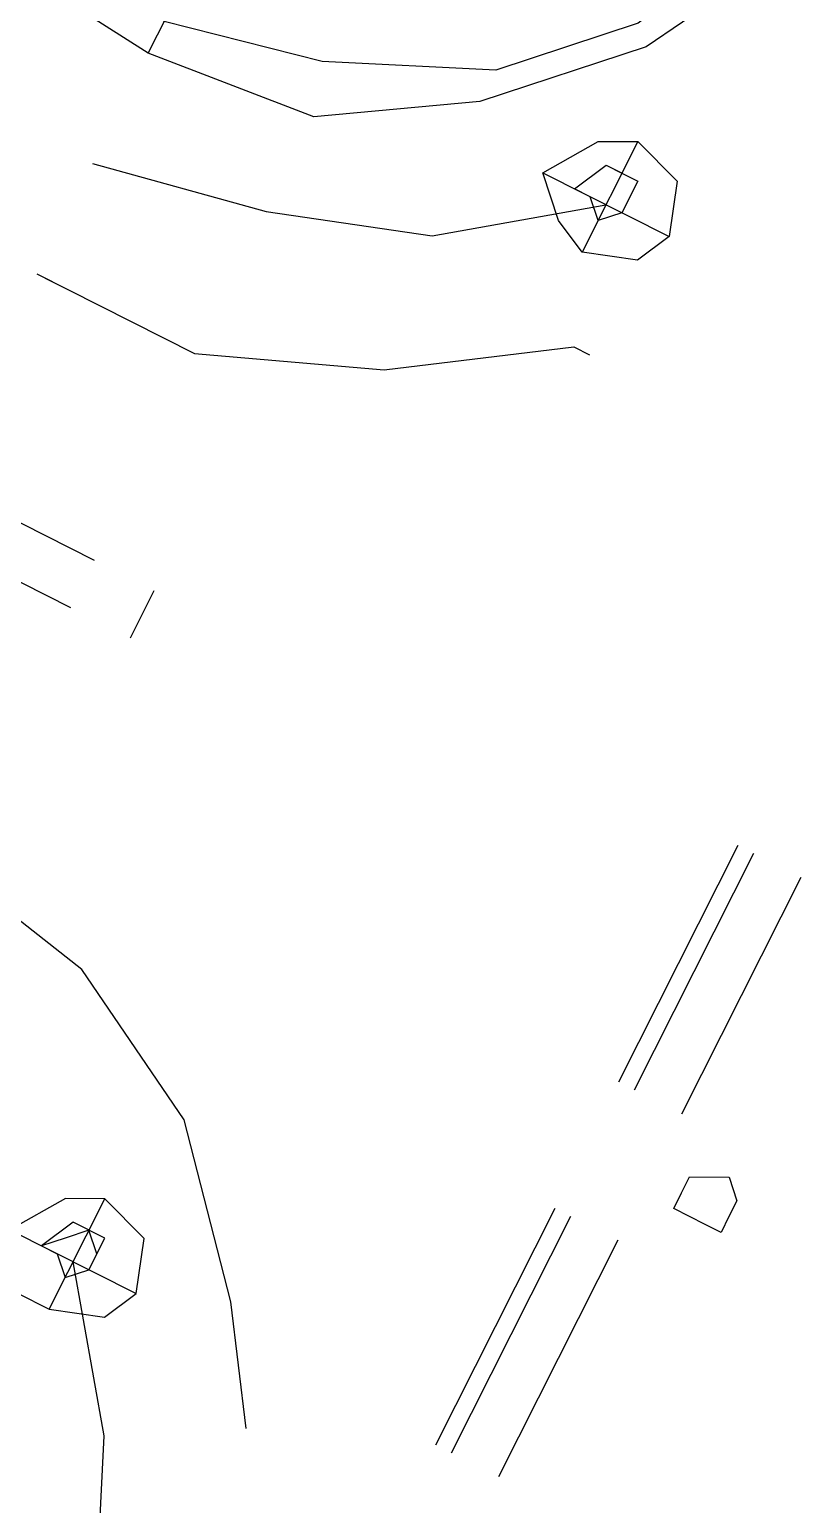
# Model space of a CAD drawing. Header units: metres. Extents: x 0 to 547597, y 0 to 1844684.
# Drawn here: x 543435.8237 to 543436.0043, y 1844544.0831 to 1844544.4281 of the extents above; entities that cross this region are included whole.
import ezdxf

# ---------------------------------------------------------------- set-up
doc = ezdxf.new("R2010")
doc.units = ezdxf.units.M
doc.linetypes.add('DASHED', pattern=[0.75, 0.5, -0.25])
doc.layers.add('5_Thep', color=4, linetype='Continuous')
doc.layers.add('TB220kVtuonglai', color=8, linetype='DASHED')

# ---------------------------------------------------------------- blocks, each defined once
blk = doc.blocks.new('MBA220-MB')
at = {"color": 1}
for points in [[(743.93, -996.04), (743.93, -475.29), (-822.46, -475.29), (-822.46, -996.04), (743.93, -996.04)], [(743.93, -996.04), (743.93, -475.29), (-822.46, -475.29), (-822.46, -996.04), (743.93, -996.04)], [(-223.18, -495.95), (-223.18, -504.22), (-227.31, -504.22), (-231.45, -504.22), (-235.58, -495.95), (-231.45, -491.82), (-227.31, -491.82), (-223.18, -491.82), (-223.18, -495.95)], [(-243.84, -512.49), (-305.84, -512.49)], [(-148.79, -512.49), (-210.78, -512.49)], [(-243.84, -524.88), (-305.84, -524.88)], [(-243.84, -524.88), (-305.84, -524.88)], [(-243.84, -524.88), (-305.84, -524.88)], [(-148.79, -524.88), (-210.78, -524.88)], [(-148.79, -524.88), (-210.78, -524.88)], [(-148.79, -524.88), (-210.78, -524.88)], [(-243.84, -529.02), (-305.84, -529.02)], [(-243.84, -529.02), (-305.84, -529.02)], [(-148.79, -529.02), (-210.78, -529.02)], [(-148.79, -529.02), (-210.78, -529.02)], [(-132.25, -570.35), (-157.05, -586.88), (-190.12, -615.81), (-210.78, -653.01), (-214.91, -673.67)], [(-41.33, -578.61), (-78.53, -582.75), (-115.72, -599.28), (-148.79, -624.08)], [(-603.41, -735.66), (-669.54, -735.66), (-661.27, -694.34), (-644.74, -661.27), (-615.81, -632.34), (-578.61, -611.68), (-541.42, -607.54), (-500.09, -611.68), (-462.89, -632.34), (-433.96, -661.27), (-413.29, -694.34), (-409.16, -735.66), (-413.29, -776.99), (-433.96, -810.06), (-462.89, -843.12), (-500.09, -859.65), (-541.42, -863.79), (-578.61, -859.65), (-615.81, -843.12), (-644.74, -810.06), (-661.27, -776.99), (-669.54, -735.66)], [(-442.23, -624.08), (-438.09, -611.68), (-425.69, -607.54), (-417.43, -611.68), (-413.29, -624.08), (-417.43, -632.34), (-425.69, -640.61), (-438.09, -632.34), (-442.23, -624.08), (-413.29, -624.08)], [(-425.69, -640.61), (-425.69, -607.54)], [(-136.39, -624.08), (-140.52, -611.68), (-148.79, -607.54), (-161.18, -611.68), (-165.32, -624.08), (-161.18, -632.34), (-148.79, -640.61), (-136.39, -632.34), (-136.39, -624.08), (-165.32, -624.08)], [(-148.79, -640.61), (-148.79, -607.54)], [(-351.3, -735.66), (-351.3, -694.34), (-367.83, -653.01), (-392.63, -615.81), (-392.63, -611.68)], [(-417.43, -735.66), (-425.69, -772.86), (-442.23, -805.92), (-467.02, -830.72), (-500.09, -851.39), (-541.42, -855.52), (-574.48, -851.39), (-611.68, -830.72), (-636.47, -805.92), (-653.01, -772.86), (-657.14, -735.66), (-653.01, -698.47), (-636.47, -661.27), (-611.68, -636.47), (-574.48, -619.94), (-541.42, -615.81), (-500.09, -619.94), (-467.02, -636.47), (-442.23, -661.27), (-425.69, -698.47), (-417.43, -735.66)], [(-433.96, -624.08), (-433.96, -619.94), (-425.69, -619.94), (-425.69, -619.94), (-421.56, -624.08), (-425.69, -628.21), (-425.69, -632.34), (-433.96, -628.21), (-433.96, -619.94), (-425.69, -619.94), (-421.56, -624.08), (-425.69, -628.21), (-425.69, -632.34), (-433.96, -628.21), (-433.96, -624.08)], [(-144.65, -624.08), (-148.79, -619.94), (-148.79, -619.94), (-152.92, -619.94), (-157.05, -624.08), (-152.92, -628.21), (-148.79, -632.34), (-148.79, -628.21), (-144.65, -624.08), (-148.79, -619.94), (-157.05, -619.94), (-157.05, -628.21), (-148.79, -632.34), (-148.79, -628.21), (-144.65, -624.08)], [(-380.23, -735.66), (-388.5, -694.34), (-400.9, -657.14), (-425.69, -624.08)], [(-297.57, -793.53), (-297.57, -677.8)], [(-297.57, -793.53), (-285.17, -793.53), (-285.17, -677.8), (-297.57, -677.8)], [(-351.3, -735.66), (-351.3, -731.53)], [(-409.16, -735.66), (-475.29, -735.66)]]:
    blk.add_lwpolyline(points, dxfattribs=at)
blk = doc.blocks.new('mb moiTQK')
at = {"layer": 'TB220kVtuonglai', "ltscale": 3000, "xscale": 0.001, "yscale": 0.001, "zscale": 0.001}
blk.add_blockref('MBA220-MB', (-54.05166, -82.51016), dxfattribs=at)
blk = doc.blocks.new('ACAD-DinhViTuyenDz220kV')
blk.add_circle((543470.18793, 1844560.06958), 117.55145)
at = {"layer": '5_Thep', "rotation": 243.2403583287449}
blk.add_blockref('mb moiTQK', (543485.661, 1844458.313), dxfattribs=at)

msp = doc.modelspace()

# ---------------------------------------------------------------- block references
msp.add_blockref('ACAD-DinhViTuyenDz220kV', (0, 0))

doc.saveas('drawing.dxf')
